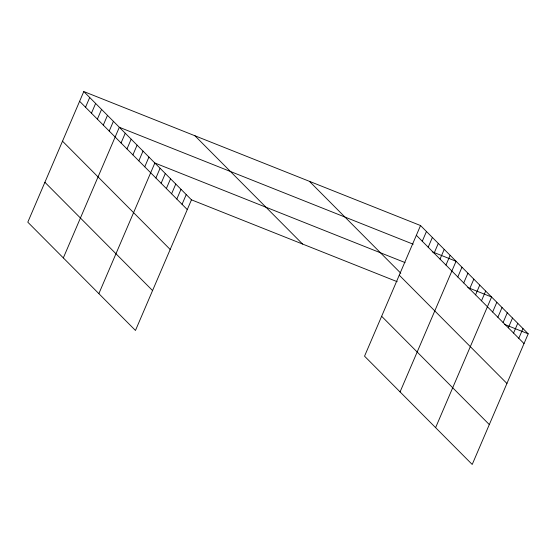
<?xml version="1.0" encoding="UTF-8"?>
<svg xmlns="http://www.w3.org/2000/svg" width="556" height="556" viewBox="0 0 556 556"><rect width="100%" height="100%" fill="white"/><g stroke="black" fill="none" stroke-linecap="round" stroke-linejoin="round"><path stroke-width="0.83" d="M83.789 91.538L27.8 222.178L135.469 330.459L191.459 199.826L83.789 91.538L420.531 225.541L528.2 333.822L472.211 464.462L364.541 356.174L420.531 225.541M85.534 107.245L89.711 97.495M91.455 113.202L95.632 103.451M97.376 119.158L101.553 109.407M103.298 125.114L107.475 115.363M109.219 131.07L113.403 121.319M63.328 257.908L119.325 127.275L413.198 244.216M121.062 142.982L125.246 133.231M126.983 148.932L131.167 139.188M132.912 154.888L137.089 145.144M138.833 160.844L143.01 151.1M144.755 166.8L148.932 157.056M98.864 293.644L154.853 163.005L405.074 262.578M155.902 178.017L160.079 168.266M161.136 183.278L165.313 173.528M166.362 188.533L170.539 178.789M171.595 193.794L175.772 184.043M176.822 199.055L180.999 189.304M182.055 204.316L186.232 194.565M422.275 241.241L426.452 231.498M428.196 247.198L432.373 237.454M434.118 253.154L438.295 243.41M440.039 259.11L444.216 249.359M445.961 265.066L450.138 255.315M400.07 391.91L456.059 261.271L432.248 251.798M457.803 276.978L461.98 267.227M463.725 282.935L467.902 273.184M469.646 288.891L473.823 279.14M475.568 294.847L479.752 285.096M481.489 300.803L485.673 291.052M435.605 427.64L491.594 297.008L467.777 287.528M492.644 312.013L496.821 302.269M497.87 317.274L502.054 307.524M503.104 322.536L507.28 312.785M508.33 327.797L512.514 318.046M513.563 333.051L517.74 323.307M518.79 338.312L522.974 328.561M191.459 199.826L397.199 281.697M504.389 324.35L528.2 333.822M416.354 235.292L524.023 343.573M309.407 181.319L400.807 273.239M399.257 275.178L506.926 383.466M381.638 316.281L489.308 424.569M194.913 135.761L302.582 244.042M79.612 101.289L187.282 209.577M62.515 141.182L170.185 249.463M44.897 182.285L152.566 290.566"/></g></svg>
